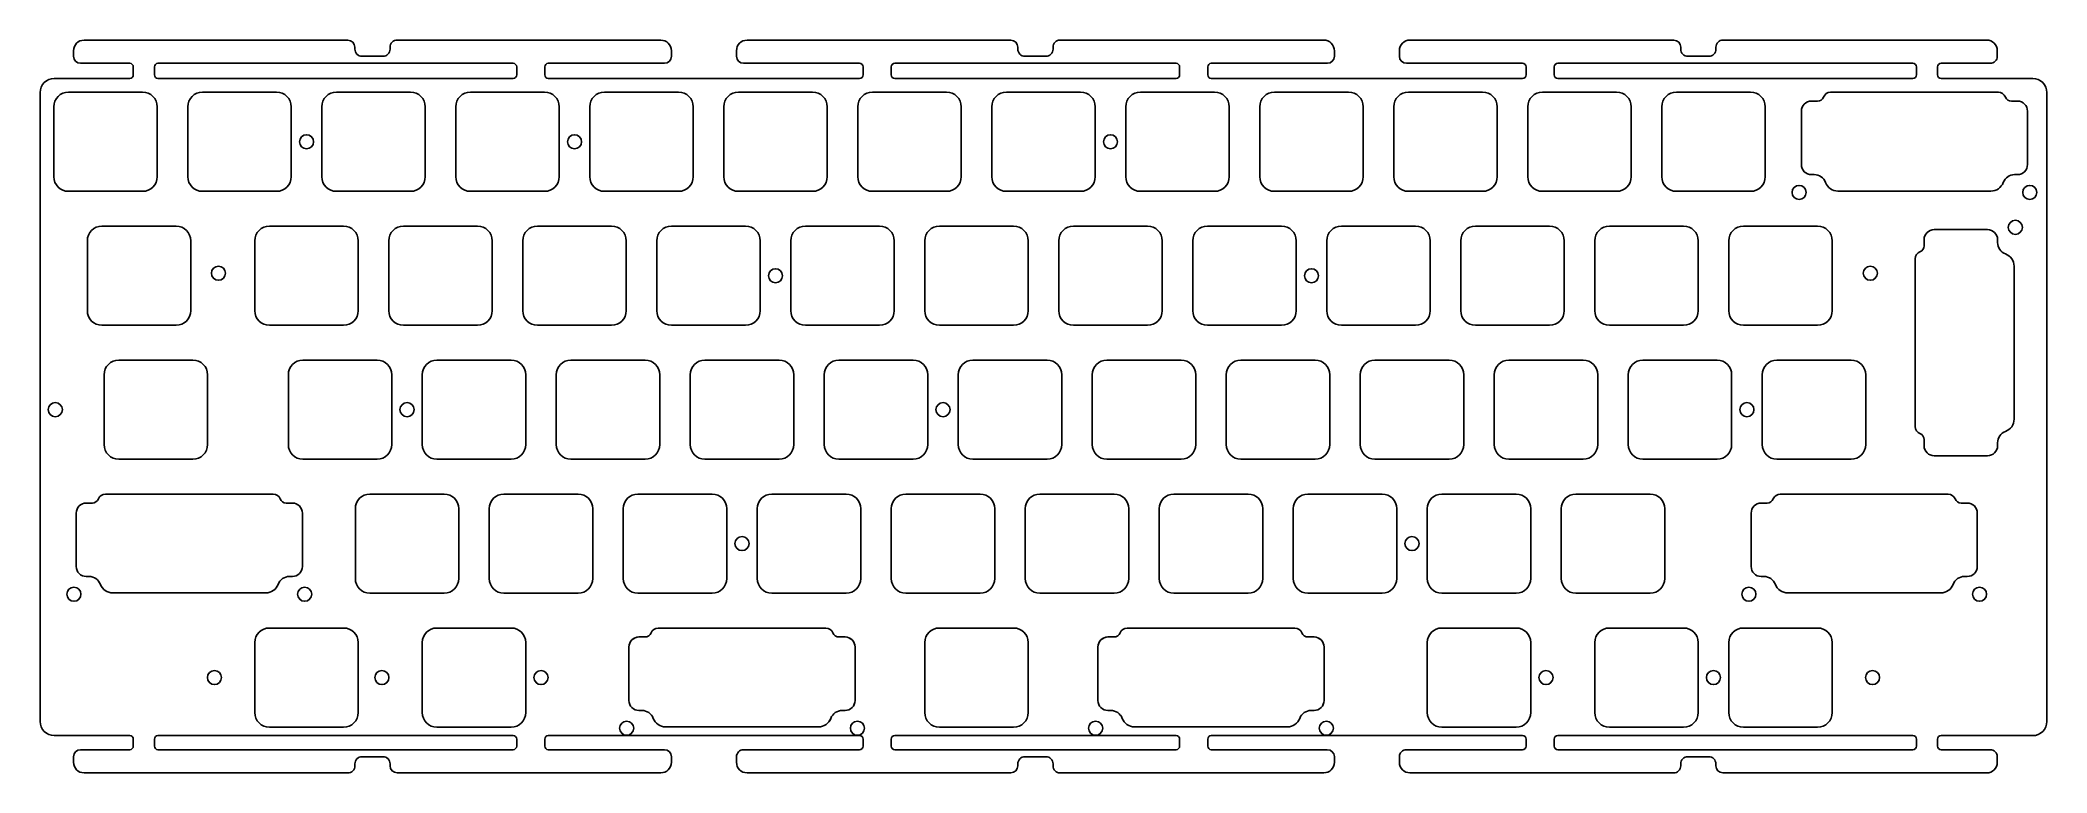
# Model space of a CAD drawing. Header units: millimetres. Extents: x -9 to 276, y -90 to 14.
import ezdxf

# ---------------------------------------------------------------- set-up
doc = ezdxf.new("R2010")
doc.units = ezdxf.units.MM
doc.layers.add('BLACK', color=7, linetype='CONTINUOUS')
doc.layers.add('Edge.Cuts', color=53, linetype='CONTINUOUS')

msp = doc.modelspace()

# ---------------------------------------------------------------- linework, layer by layer
at = {"layer": 'BLACK', "linetype": 'Continuous'}
for p, q in [((34.449869, 14.45), (-3.049999, 14.45)), ((78.949999, 14.45), (41.450004, 14.45)), ((128.701115, 14.45), (91.201251, 14.45)), ((173.201115, 14.45), (135.70125, 14.45)), ((222.952515, 14.45), (185.4525, 14.45)), ((267.452515, 14.45), (229.956413, 14.45)), ((-4.55, 12.949999), (-4.55, 12.150003)), ((35.450004, 13.15), (35.450004, 13.458978)), ((39.445279, 12.15), (36.449969, 12.15)), ((40.450004, 13.450023), (40.450004, 13.150023)), ((80.45, 12.150003), (80.45, 12.949999)), ((89.70125, 12.949999), (89.70125, 12.150003)), ((129.70125, 13.15), (129.70125, 13.458978)), ((133.696525, 12.15), (130.701215, 12.15)), ((134.70125, 13.450023), (134.70125, 13.150023)), ((174.70125, 12.150023), (174.70125, 12.938833)), ((183.9525, 12.950023), (183.9525, 12.146023)), ((223.95265, 13.15), (223.95265, 13.458978)), ((227.947925, 12.15), (224.952615, 12.15)), ((228.95265, 13.450023), (228.95265, 13.150023)), ((268.9525, 12.150123), (268.9525, 12.95)), ((3.45, 9), (-7.300002, 9)), ((-3.549997, 11.15), (3.45, 11.15)), ((3.95, 10.65), (3.95, 9.5)), ((6.95, 10.65), (6.95, 9.5)), ((57.95, 11.15), (7.45, 11.15)), ((7.45, 9), (57.95, 9)), ((58.45, 9.5), (58.45, 10.65)), ((62.45, 9.5), (62.45, 10.65)), ((62.95, 11.15), (79.449997, 11.15)), ((107.20125, 9), (62.95, 9)), ((90.701253, 11.15), (107.20125, 11.15)), ((107.70125, 10.65), (107.70125, 9.5)), ((111.70125, 10.65), (111.70125, 9.5)), ((152.20125, 11.15), (112.20125, 11.15)), ((112.20125, 9), (152.20125, 9)), ((152.70125, 9.5), (152.70125, 10.65)), ((156.70125, 9.5), (156.70125, 10.65)), ((157.20125, 11.15), (173.705905, 11.15)), ((201.4525, 9), (157.20125, 9)), ((184.952515, 11.15), (201.4525, 11.15)), ((201.9525, 10.65), (201.9525, 9.5)), ((205.9525, 10.65), (205.9525, 9.5)), ((256.9525, 11.15), (206.4525, 11.15)), ((206.4525, 9), (256.9525, 9)), ((257.4525, 9.5), (257.4525, 10.65)), ((260.4525, 9.5), (260.4525, 10.65)), ((260.9525, 11.15), (267.94137, 11.15)), ((274.000015, 9), (260.9525, 9)), ((-9.3, 7.000001), (-9.3, -82.449997)), ((5.275, 7.05), (-5.275001, 7.05)), ((24.325, 7.05), (13.775, 7.05)), ((43.375, 7.05), (32.825, 7.05)), ((62.425, 7.05), (51.875, 7.05)), ((81.475, 7.05), (70.925, 7.05)), ((100.525, 7.05), (89.975, 7.05)), ((119.575, 7.05), (109.025, 7.05)), ((138.625, 7.05), (128.075, 7.05)), ((157.675, 7.05), (147.125, 7.05)), ((176.725, 7.05), (166.175, 7.05)), ((195.775, 7.05), (185.225, 7.05)), ((214.825, 7.05), (204.275, 7.05)), ((233.875, 7.05), (223.325, 7.05)), ((276, -82.449877), (276, 7)), ((-7.35, 4.975001), (-7.35, -4.975001)), ((7.35, 4.975), (7.35, -4.975)), ((11.7, 4.975), (11.7, -4.975)), ((26.4, 4.975), (26.4, -4.975)), ((30.75, 4.975), (30.75, -4.975)), ((45.45, 4.975), (45.45, -4.975)), ((49.8, 4.975), (49.8, -4.975)), ((64.5, 4.975), (64.5, -4.975)), ((68.85, 4.975), (68.85, -4.975)), ((83.55, 4.975), (83.55, -4.975)), ((87.9, 4.975), (87.9, -4.975)), ((102.6, 4.975), (102.6, -4.975)), ((106.95, 4.975), (106.95, -4.975)), ((121.65, 4.975), (121.65, -4.975)), ((126, 4.975), (126, -4.975)), ((140.7, 4.975), (140.7, -4.975)), ((145.05, 4.975), (145.05, -4.975)), ((159.75, 4.975), (159.75, -4.975)), ((164.1, 4.975), (164.1, -4.975)), ((178.8, 4.975), (178.8, -4.975)), ((183.15, 4.975), (183.15, -4.975)), ((197.85, 4.975), (197.85, -4.975)), ((202.2, 4.975), (202.2, -4.975)), ((216.9, 4.975), (216.9, -4.975)), ((221.25, 4.975), (221.25, -4.975)), ((235.95, 4.975), (235.95, -4.975)), ((5.275, -7.05), (-5.275001, -7.05)), ((24.325, -7.05), (13.775, -7.05)), ((43.375, -7.05), (32.825, -7.05)), ((62.425, -7.05), (51.875, -7.05)), ((81.475, -7.05), (70.925, -7.05)), ((100.525, -7.05), (89.975, -7.05)), ((119.575, -7.05), (109.025, -7.05)), ((138.625, -7.05), (128.075, -7.05)), ((157.675, -7.05), (147.125, -7.05)), ((176.725, -7.05), (166.175, -7.05)), ((195.775, -7.05), (185.225, -7.05)), ((214.825, -7.05), (204.275, -7.05)), ((233.875, -7.05), (223.325, -7.05)), ((-2.587499, -14.074999), (-2.587499, -24.025001)), ((10.0375, -12), (-0.5125, -12)), ((12.1125, -14.075), (12.112501, -14.075)), ((12.112501, -14.075), (12.112501, -24.025)), ((21.225, -14.075), (21.225, -24.025)), ((33.85, -12), (23.3, -12)), ((35.925, -14.075), (35.925, -24.025)), ((40.275, -14.075), (40.275, -24.025)), ((52.9, -12), (42.35, -12)), ((54.975, -14.075), (54.975, -24.025)), ((59.325, -14.075), (59.325, -24.025)), ((71.95, -12), (61.4, -12)), ((74.025, -14.075), (74.025, -24.025)), ((78.375, -14.075), (78.375, -24.025)), ((91, -12), (80.45, -12)), ((93.075, -14.075), (93.075, -24.025)), ((97.425, -14.075), (97.425, -24.025)), ((110.05, -12), (99.5, -12)), ((112.125, -14.075), (112.125, -24.025)), ((116.475, -14.075), (116.475, -24.025)), ((129.1, -12), (118.55, -12)), ((131.175, -14.075), (131.175, -24.025)), ((135.525, -14.075), (135.525, -24.025)), ((148.15, -12), (137.6, -12)), ((150.225, -14.075), (150.225, -24.025)), ((154.575, -14.075), (154.575, -24.025)), ((167.2, -12), (156.65, -12)), ((169.275, -14.075), (169.275, -24.025)), ((173.625, -14.075), (173.625, -24.025)), ((186.25, -12), (175.7, -12)), ((188.325, -14.075), (188.325, -24.025)), ((192.675, -14.075), (192.675, -24.025)), ((205.3, -12), (194.75, -12)), ((207.375, -14.075), (207.375, -24.025)), ((211.725, -14.075), (211.725, -24.025)), ((224.35, -12), (213.8, -12)), ((226.425, -14.075), (226.425, -24.025)), ((230.775, -14.075), (230.775, -24.025)), ((243.4, -12), (232.85, -12)), ((245.475, -14.075), (245.475, -24.025)), ((10.0375, -26.1), (-0.5125, -26.1)), ((33.85, -26.1), (23.3, -26.1)), ((52.9, -26.1), (42.35, -26.1)), ((71.95, -26.1), (61.4, -26.1)), ((91, -26.1), (80.45, -26.1)), ((110.05, -26.1), (99.5, -26.1)), ((129.1, -26.1), (118.55, -26.1)), ((148.15, -26.1), (137.6, -26.1)), ((167.2, -26.1), (156.65, -26.1)), ((186.25, -26.1), (175.7, -26.1)), ((205.3, -26.1), (194.75, -26.1)), ((224.35, -26.1), (213.8, -26.1)), ((243.4, -26.1), (232.85, -26.1)), ((12.41875, -31.05), (1.868749, -31.05)), ((38.6125, -31.05), (28.0625, -31.05)), ((57.6625, -31.05), (47.1125, -31.05)), ((76.7125, -31.05), (66.1625, -31.05)), ((95.7625, -31.05), (85.2125, -31.05)), ((114.8125, -31.05), (104.2625, -31.05)), ((133.8625, -31.05), (123.3125, -31.05)), ((152.9125, -31.05), (142.3625, -31.05)), ((171.9625, -31.05), (161.4125, -31.05)), ((191.0125, -31.05), (180.4625, -31.05)), ((210.0625, -31.05), (199.5125, -31.05)), ((229.1125, -31.05), (218.5625, -31.05)), ((-0.20625, -33.125), (-0.20625, -43.075001)), ((14.49375, -33.125), (14.49375, -43.075)), ((25.9875, -33.125), (25.9875, -43.075)), ((40.6875, -33.125), (40.6875, -43.075)), ((45.0375, -33.125), (45.0375, -43.075)), ((59.7375, -33.125), (59.7375, -43.075)), ((64.0875, -33.125), (64.0875, -43.075)), ((78.7875, -33.125), (78.7875, -43.075)), ((83.1375, -33.125), (83.1375, -43.075)), ((97.8375, -33.125), (97.8375, -43.075)), ((102.1875, -33.125), (102.1875, -43.075)), ((116.8875, -33.125), (116.8875, -43.075)), ((121.2375, -33.125), (121.2375, -43.075)), ((135.9375, -33.125), (135.9375, -43.075)), ((140.2875, -33.125), (140.2875, -43.075)), ((154.9875, -33.125), (154.9875, -43.075)), ((159.3375, -33.125), (159.3375, -43.075)), ((174.0375, -33.125), (174.0375, -43.075)), ((178.3875, -33.125), (178.3875, -43.075)), ((193.0875, -33.125), (193.0875, -43.075)), ((197.4375, -33.125), (197.4375, -43.075)), ((212.1375, -33.125), (212.1375, -43.075)), ((216.4875, -33.125), (216.4875, -43.075)), ((231.1875, -33.125), (231.1875, -43.075)), ((12.41875, -45.15), (1.86875, -45.15)), ((38.6125, -45.15), (28.0625, -45.15)), ((57.6625, -45.15), (47.1125, -45.15)), ((76.7125, -45.15), (66.1625, -45.15)), ((95.7625, -45.15), (85.2125, -45.15)), ((114.8125, -45.15), (104.2625, -45.15)), ((133.8625, -45.15), (123.3125, -45.15)), ((152.9125, -45.15), (142.3625, -45.15)), ((171.9625, -45.15), (161.4125, -45.15)), ((191.0125, -45.15), (180.4625, -45.15)), ((210.0625, -45.15), (199.5125, -45.15)), ((229.1125, -45.15), (218.5625, -45.15)), ((48.1375, -50.1), (37.5875, -50.1)), ((67.1875, -50.1), (56.6375, -50.1)), ((86.2375, -50.1), (75.6875, -50.1)), ((105.2875, -50.1), (94.7375, -50.1)), ((124.3375, -50.1), (113.7875, -50.1)), ((143.3875, -50.1), (132.8375, -50.1)), ((162.4375, -50.1), (151.8875, -50.1)), ((181.4875, -50.1), (170.9375, -50.1)), ((200.5375, -50.1), (189.9875, -50.1)), ((219.5875, -50.1), (209.0375, -50.1)), ((35.5125, -52.175), (35.5125, -62.125)), ((50.2125, -52.175), (50.2125, -62.125)), ((54.5625, -52.175), (54.5625, -62.125)), ((69.2625, -52.175), (69.2625, -62.125)), ((73.6125, -52.175), (73.6125, -62.125)), ((88.3125, -52.175), (88.3125, -62.125)), ((92.6625, -52.175), (92.6625, -62.125)), ((107.3625, -52.175), (107.3625, -62.125)), ((111.7125, -52.175), (111.7125, -62.125)), ((126.4125, -52.175), (126.4125, -62.125)), ((130.7625, -52.175), (130.7625, -62.125)), ((145.4625, -52.175), (145.4625, -62.125)), ((149.8125, -52.175), (149.8125, -62.125)), ((164.5125, -52.175), (164.5125, -62.125)), ((168.8625, -52.175), (168.8625, -62.125)), ((183.5625, -52.175), (183.5625, -62.125)), ((187.9125, -52.175), (187.9125, -62.125)), ((202.6125, -52.175), (202.6125, -62.125)), ((206.9625, -52.175), (206.9625, -62.125)), ((221.6625, -52.175), (221.6625, -62.125)), ((48.1375, -64.2), (37.5875, -64.2)), ((67.1875, -64.2), (56.6375, -64.2)), ((86.2375, -64.2), (75.6875, -64.2)), ((105.2875, -64.2), (94.7375, -64.2)), ((124.3375, -64.2), (113.7875, -64.2)), ((143.3875, -64.2), (132.8375, -64.2)), ((162.4375, -64.2), (151.8875, -64.2)), ((181.4875, -64.2), (170.9375, -64.2)), ((200.5375, -64.2), (189.9875, -64.2)), ((219.5875, -64.2), (209.0375, -64.2)), ((-7.299998, -84.45), (3.45, -84.45)), ((3.95, -84.95), (3.95, -85.95)), ((6.95, -84.95), (6.95, -85.95)), ((57.95, -84.45), (7.45, -84.45)), ((58.45, -85.95), (58.45, -84.95)), ((62.45, -85.95), (62.45, -84.95)), ((62.95, -84.45), (107.20125, -84.45)), ((107.70125, -84.95), (107.70125, -85.95)), ((111.70125, -84.95), (111.70125, -85.95)), ((152.20125, -84.45), (112.20125, -84.45)), ((152.70125, -85.95), (152.70125, -84.95)), ((156.70125, -85.95), (156.70125, -84.95)), ((157.20125, -84.45), (201.4525, -84.45)), ((201.9525, -84.95), (201.9525, -85.95)), ((205.9525, -84.95), (205.9525, -85.95)), ((256.9525, -84.45), (206.4525, -84.45)), ((257.4525, -85.95), (257.4525, -84.95)), ((260.4525, -85.95), (260.4525, -84.95)), ((260.9525, -84.45), (273.984295, -84.45)), ((-4.55, -87.450003), (-4.55, -88.249999)), ((3.45, -86.45), (-3.549997, -86.45)), ((7.45, -86.45), (57.95, -86.45)), ((36.454593, -87.45), (39.449903, -87.45)), ((79.45, -86.45), (62.95, -86.45)), ((80.45, -88.249999), (80.45, -87.449998)), ((89.70125, -87.449999), (89.70125, -88.249999)), ((107.20125, -86.45), (90.70125, -86.45)), ((112.20125, -86.45), (152.20125, -86.45)), ((130.70125, -87.45), (133.701215, -87.45)), ((173.701115, -86.45), (157.20125, -86.45)), ((174.70125, -88.249977), (174.70125, -87.440912)), ((183.9525, -87.449977), (183.9525, -88.254559)), ((201.4525, -86.45), (184.9525, -86.45)), ((206.4525, -86.45), (256.9525, -86.45)), ((224.946095, -87.45), (227.941405, -87.45)), ((267.952515, -86.45), (260.9525, -86.45)), ((268.9525, -88.249877), (268.9525, -87.45)), ((-3.049999, -89.75), (34.454562, -89.75)), ((35.449868, -88.750023), (35.449868, -88.450023)), ((40.449868, -88.45), (40.449868, -88.758978)), ((41.450003, -89.75), (78.949999, -89.75)), ((91.201251, -89.75), (128.705905, -89.75)), ((129.70125, -88.749977), (129.70125, -88.449977)), ((134.70125, -88.459242), (134.70125, -88.75)), ((135.701215, -89.75), (173.206959, -89.75)), ((185.452515, -89.75), (222.94137, -89.75)), ((223.94137, -88.750023), (223.94137, -88.450023)), ((228.94137, -88.45), (228.94137, -88.758978)), ((229.941505, -89.75), (267.438888, -89.75))]:
    msp.add_line(p, q, dxfattribs=at)
at = {"layer": 'BLACK'}
for centre in [(28.575, 0), (66.675, 0), (142.875, 0), (16.04875, -18.7), (95.25, -19.05), (171.45, -19.05), (250.9012, -18.7), (-7.14375, -38.1), (42.8625, -38.1), (119.0625, -38.1), (90.4875, -57.15), (185.7375, -57.15)]:
    msp.add_circle(centre, 1, dxfattribs=at)
for centre, radius, start, end in [((-3.049999, 12.949999), 1.500001, 90, 180), ((34.449898, 13.449853), 1.000147, 0.52275407, 90.00166133), ((41.44999, 13.450014), 0.999986, 89.99919785, 179.99948433), ((78.949999, 12.949999), 1.500001, 0, 90), ((91.201251, 12.949999), 1.500001, 90, 180), ((128.701115, 13.449823), 1.000177, 0.52445741, 90), ((135.701215, 13.450023), 0.999965, 89.9979946, 180), ((173.201115, 12.949823), 1.500177, 359.58025821, 90), ((185.452415, 12.950023), 1.499915, 89.99675319, 180), ((222.952544, 13.449853), 1.000147, 0.52275407, 90.00166133), ((229.952636, 13.450014), 0.999986, 89.99919785, 179.99948433), ((267.452515, 12.950023), 1.499977, 359.99912146, 90), ((-3.549997, 12.150003), 1.000003, 180, 270), ((36.449926, 13.149922), 0.999922, 179.99553058, 270.00246391), ((39.449971, 13.150022), 1.000033, 269.73117609, 0.00005729), ((79.449997, 12.150003), 1.000003, 270, 0), ((90.701253, 12.150003), 1.000003, 180, 270), ((130.701215, 13.149923), 0.999923, 179.99558807, 270), ((133.701215, 13.150023), 1.000035, 269.73129094, 0), ((173.701215, 12.150023), 1.000035, 270.26870906, 0), ((184.952515, 12.150023), 1.000023, 180.22917846, 270), ((224.952572, 13.149922), 0.999922, 179.99553058, 270.00246391), ((227.952617, 13.150022), 1.000033, 269.73117609, 0.00005729), ((267.952315, 12.150123), 1.000185, 269.37299985, 0), ((-7.300001, 7.000001), 1.999999, 90.00002865, 180), ((3.449972, 10.649985), 0.500015, 0.00171878, 89.99679153), ((3.449972, 9.499985), 0.500028, 270.00320866, 0.00171878), ((7.449972, 9.499985), 0.499985, 179.99828103, 270.00320866), ((7.449972, 10.649985), 0.499972, 89.99679153, 179.99828103), ((57.949972, 10.649985), 0.500015, 0.00171878, 89.99679153), ((57.949972, 9.499985), 0.500028, 270.00320866, 0.00171878), ((62.949972, 9.499985), 0.499985, 179.99828103, 270.00320866), ((62.949972, 10.649985), 0.499972, 89.99679153, 179.99828103), ((107.201272, 10.649985), 0.500015, 0.00171895, 90.00252094), ((107.201272, 9.499985), 0.499978, 269.99747891, 0.00171895), ((112.201272, 10.649985), 0.500022, 90.00252094, 179.9982812), ((112.201272, 9.499985), 0.499985, 179.9982812, 269.99747891), ((152.201272, 10.649985), 0.500015, 0.00171895, 90.00252094), ((152.201272, 9.499985), 0.499978, 269.99747891, 0.00171895), ((157.201272, 10.649985), 0.500022, 90.00252094, 179.9982812), ((157.201272, 9.499985), 0.499985, 179.9982812, 269.99747891), ((201.452472, 10.649985), 0.500015, 0.00171878, 89.99679153), ((201.452472, 9.499985), 0.500028, 270.00320866, 0.00171878), ((206.452472, 9.499985), 0.499985, 179.99828103, 270.00320866), ((206.452472, 10.649985), 0.499972, 89.99679153, 179.99828103), ((256.952472, 10.649985), 0.500015, 0.00171878, 89.99679153), ((256.952472, 9.499985), 0.500028, 270.00320866, 0.00171878), ((260.952472, 9.499985), 0.499985, 179.99828103, 270.00320866), ((260.952472, 10.649985), 0.499972, 89.99679153, 179.99828103), ((274.000015, 7.000023), 1.999977, 359.99934109, 90), ((-5.275001, 4.975001), 2.074999, 90, 180), ((5.275, 4.975), 2.075, 0, 90), ((13.775, 4.975), 2.075, 90, 180), ((24.325, 4.975), 2.075, 0, 90), ((32.825, 4.975), 2.075, 90, 180), ((43.375, 4.975), 2.075, 0, 90), ((51.875, 4.975), 2.075, 90, 180), ((62.425, 4.975), 2.075, 0, 90), ((70.925, 4.975), 2.075, 90, 180), ((81.475, 4.975), 2.075, 0, 90), ((89.975, 4.975), 2.075, 90, 180), ((100.525, 4.975), 2.075, 0, 90), ((109.025, 4.975), 2.075, 90, 180), ((119.575, 4.975), 2.075, 0, 90), ((128.075, 4.975), 2.075, 90, 180), ((138.625, 4.975), 2.075, 0, 90), ((147.125, 4.975), 2.075, 90, 180), ((157.675, 4.975), 2.075, 0, 90), ((166.175, 4.975), 2.075, 90, 180), ((176.725, 4.975), 2.075, 0, 90), ((185.225, 4.975), 2.075, 90, 180), ((195.775, 4.975), 2.075, 0, 90), ((204.275, 4.975), 2.075, 90, 180), ((214.825, 4.975), 2.075, 0, 90), ((223.325, 4.975), 2.075, 90, 180), ((233.875, 4.975), 2.075, 0, 90), ((-5.275001, -4.975001), 2.074999, 180, 270), ((5.275, -4.975), 2.075, 270, 0), ((13.775, -4.975), 2.075, 180, 270), ((24.325, -4.975), 2.075, 270, 0), ((32.825, -4.975), 2.075, 180, 270), ((43.375, -4.975), 2.075, 270, 0), ((51.875, -4.975), 2.075, 180, 270), ((62.425, -4.975), 2.075, 270, 0), ((70.925, -4.975), 2.075, 180, 270), ((81.475, -4.975), 2.075, 270, 0), ((89.975, -4.975), 2.075, 180, 270), ((100.525, -4.975), 2.075, 270, 0), ((109.025, -4.975), 2.075, 180, 270), ((119.575, -4.975), 2.075, 270, 0), ((128.075, -4.975), 2.075, 180, 270), ((138.625, -4.975), 2.075, 270, 0), ((147.125, -4.975), 2.075, 180, 270), ((157.675, -4.975), 2.075, 270, 0), ((166.175, -4.975), 2.075, 180, 270), ((176.725, -4.975), 2.075, 270, 0), ((185.225, -4.975), 2.075, 180, 270), ((195.775, -4.975), 2.075, 270, 0), ((204.275, -4.975), 2.075, 180, 270), ((214.825, -4.975), 2.075, 270, 0), ((223.325, -4.975), 2.075, 180, 270), ((233.875, -4.975), 2.075, 270, 0), ((-0.5125, -14.074999), 2.074999, 90, 180), ((10.0375, -14.075), 2.075, 0, 90), ((23.3, -14.075), 2.075, 90, 180), ((33.85, -14.075), 2.075, 0, 90), ((42.35, -14.075), 2.075, 90, 180), ((52.9, -14.075), 2.075, 0, 90), ((61.4, -14.075), 2.075, 90, 180), ((71.95, -14.075), 2.075, 0, 90), ((80.45, -14.075), 2.075, 90, 180), ((91, -14.075), 2.075, 0, 90), ((99.5, -14.075), 2.075, 90, 180), ((110.05, -14.075), 2.075, 0, 90), ((118.55, -14.075), 2.075, 90, 180), ((129.1, -14.075), 2.075, 0, 90), ((137.6, -14.075), 2.075, 90, 180), ((148.15, -14.075), 2.075, 0, 90), ((156.65, -14.075), 2.075, 90, 180), ((167.2, -14.075), 2.075, 0, 90), ((175.7, -14.075), 2.075, 90, 180), ((186.25, -14.075), 2.075, 0, 90), ((194.75, -14.075), 2.075, 90, 180), ((205.3, -14.075), 2.075, 0, 90), ((213.8, -14.075), 2.075, 90, 180), ((224.35, -14.075), 2.075, 0, 90), ((232.85, -14.075), 2.075, 90, 180), ((243.4, -14.075), 2.075, 0, 90), ((-0.5125, -24.025001), 2.074999, 180, 270), ((10.0375, -24.025), 2.075001, 270, 0), ((23.3, -24.025), 2.075, 180, 270), ((33.85, -24.025), 2.075, 270, 0), ((42.35, -24.025), 2.075, 180, 270), ((52.9, -24.025), 2.075, 270, 0), ((61.4, -24.025), 2.075, 180, 270), ((71.95, -24.025), 2.075, 270, 0), ((80.45, -24.025), 2.075, 180, 270), ((91, -24.025), 2.075, 270, 0), ((99.5, -24.025), 2.075, 180, 270), ((110.05, -24.025), 2.075, 270, 0), ((118.55, -24.025), 2.075, 180, 270), ((129.1, -24.025), 2.075, 270, 0), ((137.6, -24.025), 2.075, 180, 270), ((148.15, -24.025), 2.075, 270, 0), ((156.65, -24.025), 2.075, 180, 270), ((167.2, -24.025), 2.075, 270, 0), ((175.7, -24.025), 2.075, 180, 270), ((186.25, -24.025), 2.075, 270, 0), ((194.75, -24.025), 2.075, 180, 270), ((205.3, -24.025), 2.075, 270, 0), ((213.8, -24.025), 2.075, 180, 270), ((224.35, -24.025), 2.075, 270, 0), ((232.85, -24.025), 2.075, 180, 270), ((243.4, -24.025), 2.075, 270, 0), ((1.868754, -33.125004), 2.075004, 90.00013806, 179.99988955), ((12.41875, -33.125), 2.075, 0, 90), ((28.0625, -33.125), 2.075, 90, 180), ((38.6125, -33.125), 2.075, 0, 90), ((47.1125, -33.125), 2.075, 90, 180), ((57.6625, -33.125), 2.075, 0, 90), ((66.1625, -33.125), 2.075, 90, 180), ((76.7125, -33.125), 2.075, 0, 90), ((85.2125, -33.125), 2.075, 90, 180), ((95.7625, -33.125), 2.075, 0, 90), ((104.2625, -33.125), 2.075, 90, 180), ((114.8125, -33.125), 2.075, 0, 90), ((123.3125, -33.125), 2.075, 90, 180), ((133.8625, -33.125), 2.075, 0, 90), ((142.3625, -33.125), 2.075, 90, 180), ((152.9125, -33.125), 2.075, 0, 90), ((161.4125, -33.125), 2.075, 90, 180), ((171.9625, -33.125), 2.075, 0, 90), ((180.4625, -33.125), 2.075, 90, 180), ((191.0125, -33.125), 2.075, 0, 90), ((199.5125, -33.125), 2.075, 90, 180), ((210.0625, -33.125), 2.075, 0, 90), ((218.5625, -33.125), 2.075, 90, 180), ((229.1125, -33.125), 2.075, 0, 90), ((1.868752, -43.074998), 2.075002, 180.00008284, 269.99994478), ((12.41875, -43.075), 2.075, 270, 0), ((28.0625, -43.075), 2.075, 180, 270), ((38.6125, -43.075), 2.075, 270, 0), ((47.1125, -43.075), 2.075, 180, 270), ((57.6625, -43.075), 2.075, 270, 0), ((66.1625, -43.075), 2.075, 180, 270), ((76.7125, -43.075), 2.075, 270, 0), ((85.2125, -43.075), 2.075, 180, 270), ((95.7625, -43.075), 2.075, 270, 0), ((104.2625, -43.075), 2.075, 180, 270), ((114.8125, -43.075), 2.075, 270, 0), ((123.3125, -43.075), 2.075, 180, 270), ((133.8625, -43.075), 2.075, 270, 0), ((142.3625, -43.075), 2.075, 180, 270), ((152.9125, -43.075), 2.075, 270, 0), ((161.4125, -43.075), 2.075, 180, 270), ((171.9625, -43.075), 2.075, 270, 0), ((180.4625, -43.075), 2.075, 180, 270), ((191.0125, -43.075), 2.075, 270, 0), ((199.5125, -43.075), 2.075, 180, 270), ((210.0625, -43.075), 2.075, 270, 0), ((218.5625, -43.075), 2.075, 180, 270), ((229.1125, -43.075), 2.075, 270, 0), ((37.5875, -52.175), 2.075, 90, 180), ((48.1375, -52.175), 2.075, 0, 90), ((56.6375, -52.175), 2.075, 90, 180), ((67.1875, -52.175), 2.075, 0, 90), ((75.6875, -52.175), 2.075, 90, 180), ((86.2375, -52.175), 2.075, 0, 90), ((94.7375, -52.175), 2.075, 90, 180), ((105.2875, -52.175), 2.075, 0, 90), ((113.7875, -52.175), 2.075, 90, 180), ((124.3375, -52.175), 2.075, 0, 90), ((132.8375, -52.175), 2.075, 90, 180), ((143.3875, -52.175), 2.075, 0, 90), ((151.8875, -52.175), 2.075, 90, 180), ((162.4375, -52.175), 2.075, 0, 90), ((170.9375, -52.175), 2.075, 90, 180), ((181.4875, -52.175), 2.075, 0, 90), ((189.9875, -52.175), 2.075, 90, 180), ((200.5375, -52.175), 2.075, 0, 90), ((209.0375, -52.175), 2.075, 90, 180), ((219.5875, -52.175), 2.075, 0, 90), ((37.5875, -62.125), 2.075, 180, 270), ((48.1375, -62.125), 2.075, 270, 0), ((56.6375, -62.125), 2.075, 180, 270), ((67.1875, -62.125), 2.075, 270, 0), ((75.6875, -62.125), 2.075, 180, 270), ((86.2375, -62.125), 2.075, 270, 0), ((94.7375, -62.125), 2.075, 180, 270), ((105.2875, -62.125), 2.075, 270, 0), ((113.7875, -62.125), 2.075, 180, 270), ((124.3375, -62.125), 2.075, 270, 0), ((132.8375, -62.125), 2.075, 180, 270), ((143.3875, -62.125), 2.075, 270, 0), ((151.8875, -62.125), 2.075, 180, 270), ((162.4375, -62.125), 2.075, 270, 0), ((170.9375, -62.125), 2.075, 180, 270), ((181.4875, -62.125), 2.075, 270, 0), ((189.9875, -62.125), 2.075, 180, 270), ((200.5375, -62.125), 2.075, 270, 0), ((209.0375, -62.125), 2.075, 180, 270), ((219.5875, -62.125), 2.075, 270, 0), ((-7.299998, -82.449998), 2.000002, 179.99997135, 270), ((273.999815, -82.449877), 2.000185, 269.55542102, 0), ((3.449972, -84.950015), 0.500015, 0.00171878, 89.99679153), ((7.449972, -84.950015), 0.499972, 89.99679153, 179.99828103), ((57.949972, -84.950015), 0.500015, 0.00171878, 89.99679153), ((62.949972, -84.950015), 0.499972, 89.99679153, 179.99828103), ((107.201272, -84.950015), 0.500015, 0.00171895, 90.00252094), ((112.201272, -84.950015), 0.500022, 90.00252094, 179.9982812), ((152.201272, -84.950015), 0.500015, 0.00171895, 90.00252094), ((157.201272, -84.950015), 0.500022, 90.00252094, 179.9982812), ((201.452472, -84.950015), 0.500015, 0.00171878, 89.99679153), ((206.452472, -84.950015), 0.499972, 89.99679153, 179.99828103), ((256.952472, -84.950015), 0.500015, 0.00171878, 89.99679153), ((260.952472, -84.950015), 0.499972, 89.99679153, 179.99828103), ((-3.549997, -87.450003), 1.000003, 90, 180), ((-3.049999, -88.249999), 1.500001, 180, 270), ((3.449972, -85.950015), 0.500028, 270.00320866, 0.00171878), ((7.449972, -85.950015), 0.499985, 179.99828103, 270.00320866), ((36.449901, -88.450022), 1.000033, 89.73117609, 180.00005729), ((39.449946, -88.449922), 0.999922, 359.99553058, 90.00246391), ((57.949972, -85.950015), 0.500028, 270.00320866, 0.00171878), ((62.949972, -85.950015), 0.499985, 179.99828103, 270.00320866), ((78.949999, -88.249999), 1.500001, 270, 0), ((79.450001, -87.449999), 0.999999, 0.0000573, 90.0000573), ((90.701249, -87.449999), 0.999999, 89.9999427, 180), ((91.201251, -88.249999), 1.500001, 180, 270), ((107.201272, -85.950015), 0.499978, 269.99747891, 0.00171895), ((112.201272, -85.950015), 0.499985, 179.9982812, 269.99747891), ((130.701215, -88.449977), 0.999965, 89.9979946, 180), ((133.701115, -88.450177), 1.000177, 359.48069809, 89.99427144), ((152.201272, -85.950015), 0.499978, 269.99747891, 0.00171895), ((157.201272, -85.950015), 0.499985, 179.9982812, 269.99747891), ((173.201215, -88.249977), 1.500035, 270.2194002, 0), ((173.701115, -87.450177), 1.000177, 0.53075856, 90), ((185.452515, -88.249977), 1.500023, 180.17501721, 270), ((184.952415, -87.449977), 0.999915, 89.99512975, 180), ((201.452472, -85.950015), 0.500028, 270.00320866, 0.00171878), ((206.452472, -85.950015), 0.499985, 179.99828103, 270.00320866), ((224.941403, -88.450022), 1.000033, 89.73117609, 180.00005729), ((227.941448, -88.449922), 0.999922, 359.99553058, 90.00246391), ((256.952472, -85.950015), 0.500028, 270.00320866, 0.00171878), ((260.952472, -85.950015), 0.499985, 179.99828103, 270.00320866), ((267.452315, -88.249877), 1.500185, 269.48718213, 0), ((267.952515, -87.449977), 0.999977, 359.99868218, 90), ((34.449882, -88.750014), 0.999986, 269.99919785, 359.99948433), ((41.449974, -88.749853), 1.000147, 180.52275407, 270.00166133), ((128.701215, -88.749977), 1.000035, 270.26870906, 0), ((135.701215, -88.750077), 0.999923, 179.99558807, 270), ((222.941384, -88.750014), 0.999986, 269.99919785, 359.99948433), ((229.941476, -88.749853), 1.000147, 180.52275407, 270.00166133)]:
    msp.add_arc(centre, radius, start, end, dxfattribs=at)
at = {"layer": 'Edge.Cuts', "linetype": 'CONTINUOUS'}
for p, q in [((242.52436, 5.77544), (243.38997, 5.77544)), ((245.24718, 7.0276), (269.10242, 7.0276)), ((270.95963, 5.77544), (271.82524, 5.77544)), ((241.09936, -3.25044), (241.09936, 4.35044)), ((273.25024, 4.35044), (273.25024, -3.25044)), ((242.9284, -4.67544), (242.52436, -4.67544)), ((271.82524, -4.67544), (271.4212, -4.67544)), ((268.0503, -7.01191), (246.2993, -7.01191)), ((258.54331, -14.79037), (258.54331, -13.92476)), ((259.96831, -12.49976), (267.56919, -12.49976)), ((268.99419, -13.92476), (268.99419, -14.3288)), ((257.29115, -40.50282), (257.29115, -16.64758)), ((271.33066, -17.6997), (271.33066, -39.4507)), ((248.16875, -31.05), (237.618749, -31.05)), ((235.54375, -33.125), (235.54375, -43.075001)), ((250.24375, -33.125), (250.24375, -43.075)), ((258.54331, -43.22564), (258.54331, -42.36003)), ((248.16875, -45.15), (237.61875, -45.15)), ((267.56919, -44.65064), (259.96831, -44.65064)), ((268.99419, -42.8216), (268.99419, -43.22564)), ((-0.02157, -50.1224), (23.83367, -50.1224)), ((238.10343, -50.1224), (261.95867, -50.1224)), ((-4.16939, -60.40044), (-4.16939, -52.79956)), ((-2.74439, -51.37456), (-1.87878, -51.37456)), ((25.69088, -51.37456), (26.55649, -51.37456)), ((27.98149, -52.79956), (27.98149, -60.40044)), ((233.95561, -60.40044), (233.95561, -52.79956)), ((235.38061, -51.37456), (236.24622, -51.37456)), ((263.81588, -51.37456), (264.68149, -51.37456)), ((266.10649, -52.79956), (266.10649, -60.40044)), ((-2.34035, -61.82544), (-2.74439, -61.82544)), ((26.55649, -61.82544), (26.15245, -61.82544)), ((235.78465, -61.82544), (235.38061, -61.82544)), ((264.68149, -61.82544), (264.27745, -61.82544)), ((22.78155, -64.16191), (1.03055, -64.16191)), ((260.90655, -64.16191), (239.15555, -64.16191)), ((21.225, -71.225), (21.225, -81.175001)), ((21.225, -71.225), (21.225, -81.175001)), ((33.85, -69.15), (23.299999, -69.15)), ((33.85, -69.15), (23.299999, -69.15)), ((35.925, -71.225), (35.925, -81.175)), ((35.925, -71.225), (35.925, -81.175)), ((45.0375, -71.225), (45.0375, -81.175001)), ((45.0375, -71.225), (45.0375, -81.175001)), ((57.6625, -69.15), (47.112499, -69.15)), ((57.6625, -69.15), (47.112499, -69.15)), ((59.7375, -71.225), (59.7375, -81.175)), ((59.7375, -71.225), (59.7375, -81.175)), ((75.83686, -70.42456), (76.70247, -70.42456)), ((75.849012, -70.42456), (76.702575, -70.42456)), ((76.702575, -70.424548), (76.702575, -70.42456)), ((78.55968, -69.1724), (102.41492, -69.1724)), ((78.559875, -69.172411), (78.559875, -69.1724)), ((78.559875, -69.1724), (102.415075, -69.1724)), ((104.27213, -70.42456), (105.13774, -70.42456)), ((104.272275, -70.42456), (105.137875, -70.42456)), ((116.475, -71.225), (116.475, -81.175001)), ((116.475, -71.225), (116.475, -81.175001)), ((129.1, -69.15), (118.549999, -69.15)), ((129.1, -69.15), (118.549999, -69.15)), ((131.175, -71.225), (131.175, -81.175)), ((131.175, -71.225), (131.175, -81.175)), ((142.51186, -70.42456), (143.37747, -70.42456)), ((142.524012, -70.42456), (143.377575, -70.42456)), ((143.377575, -70.424548), (143.377575, -70.42456)), ((145.23468, -69.1724), (169.08992, -69.1724)), ((145.234875, -69.172411), (145.234875, -69.1724)), ((145.234875, -69.1724), (169.090075, -69.1724)), ((170.94713, -70.42456), (171.81274, -70.42456)), ((170.947275, -70.42456), (171.812875, -70.42456)), ((187.9125, -71.225), (187.9125, -81.175001)), ((187.9125, -71.225), (187.9125, -81.175001)), ((200.5375, -69.15), (189.987499, -69.15)), ((200.5375, -69.15), (189.987499, -69.15)), ((202.6125, -71.225), (202.6125, -81.175)), ((202.6125, -71.225), (202.6125, -81.175)), ((211.725, -71.225), (211.725, -81.175001)), ((211.725, -71.225), (211.725, -81.175001)), ((224.35, -69.15), (213.799999, -69.15)), ((224.35, -69.15), (213.799999, -69.15)), ((226.425, -71.225), (226.425, -81.175)), ((226.425, -71.225), (226.425, -81.175)), ((230.775, -71.225), (230.775, -81.175001)), ((230.775, -71.225), (230.775, -81.175001)), ((243.4, -69.15), (232.849999, -69.15)), ((243.4, -69.15), (232.849999, -69.15)), ((245.475, -71.225), (245.475, -81.175)), ((245.475, -71.225), (245.475, -81.175)), ((74.41186, -79.45044), (74.41186, -71.84956)), ((74.411985, -79.45044), (74.411985, -71.8497)), ((106.56274, -71.84956), (106.56274, -79.45044)), ((106.562865, -71.84956), (106.562865, -79.4504)), ((141.08686, -79.45044), (141.08686, -71.84956)), ((141.086985, -79.45044), (141.086985, -71.8497)), ((173.23774, -71.84956), (173.23774, -79.45044)), ((173.237865, -71.84956), (173.237865, -79.4504)), ((76.2409, -80.87544), (75.83686, -80.87544)), ((76.241075, -80.87544), (75.836975, -80.87544)), ((105.13774, -80.87544), (104.7337, -80.87544)), ((105.125958, -80.87544), (104.733825, -80.87544)), ((142.9159, -80.87544), (142.51186, -80.87544)), ((142.916075, -80.87544), (142.511975, -80.87544)), ((171.81274, -80.87544), (171.4087, -80.87544)), ((171.800958, -80.87544), (171.408825, -80.87544)), ((33.85, -83.25), (23.3, -83.25)), ((33.85, -83.25), (23.3, -83.25)), ((57.6625, -83.25), (47.1125, -83.25)), ((57.6625, -83.25), (47.1125, -83.25)), ((101.3628, -83.21191), (79.6118, -83.21191)), ((101.362925, -83.21191), (79.612075, -83.21191)), ((129.1, -83.25), (118.55, -83.25)), ((129.1, -83.25), (118.55, -83.25)), ((168.0378, -83.21191), (146.2868, -83.21191)), ((168.037925, -83.21191), (146.287075, -83.21191)), ((200.5375, -83.25), (189.9875, -83.25)), ((200.5375, -83.25), (189.9875, -83.25)), ((224.35, -83.25), (213.8, -83.25)), ((224.35, -83.25), (213.8, -83.25)), ((243.4, -83.25), (232.85, -83.25)), ((243.4, -83.25), (232.85, -83.25))]:
    msp.add_line(p, q, dxfattribs=at)
at = {"layer": 'Edge.Cuts'}
for centre in [(240.775, -7.2), (273.575, -7.2), (271.51875, -12.175), (233.3625, -38.1), (-4.49375, -64.35), (28.30625, -64.35), (233.63125, -64.35), (266.43125, -64.35), (15.478125, -76.2), (39.290625, -76.2), (61.9125, -76.2), (204.7875, -76.2), (228.6, -76.2), (251.221875, -76.2), (74.0875, -83.4), (106.8875, -83.4), (140.7625, -83.4), (173.5625, -83.4)]:
    msp.add_circle(centre, 1, dxfattribs=at)
for centre, radius, start, end in [((242.52436, 4.35044), 1.425, 90, 180), ((243.38997, 6.70385), 0.928411, -90, -22.02270195), ((245.2472, 5.9526), 1.075006, 90.00106597, 157.97610066), ((269.1024, 5.9526), 1.075, 22.02389934, 89.99893403), ((270.9596, 6.7039), 0.92846, -157.97374324, -89.99814868), ((271.82524, 4.35044), 1.425, 0, 90), ((242.52436, -3.25044), 1.425, -180, -90), ((242.92841, -6.40037), 1.72493, 20.54597615, 90.00033216), ((271.4212, -6.4004), 1.724938, 90, 159.45340178), ((271.8252, -3.2504), 1.42504, -89.99839174, -0.00160826), ((246.29931, -5.13696), 1.87495, -159.45407657, -90.00030559), ((268.0503, -5.137), 1.874943, -90, -20.54506499), ((259.96831, -13.92476), 1.425, 90, 180), ((267.56915, -13.9248), 1.42504, 0.00160826, 89.99839174), ((258.36615, -16.6476), 1.075, 112.02389934, 179.99893403), ((257.61485, -14.7904), 0.92846, -67.97374324, 0.00185132), ((270.71915, -14.3288), 1.724938, -180, -110.54659822), ((269.45575, -17.6997), 1.874943, 0, 69.45493501), ((237.6188, -33.125), 2.07505, 90.00140823, 180), ((248.1688, -33.125), 2.075, 0, 90.00138062), ((269.45571, -39.45069), 1.87495, -69.45407657, -0.00030559), ((258.36615, -40.5028), 1.075006, -179.99893403, -112.02389934), ((257.6149, -42.36003), 0.928411, 0, 67.97729805), ((270.71912, -42.82159), 1.72493, -249.45402385, -179.99966784), ((237.6188, -43.075), 2.075, -179.99997239, -90.00138062), ((248.1688, -43.075), 2.07495, -90.00138062, 0), ((259.96831, -43.22564), 1.425, -180, -90), ((267.56919, -43.22564), 1.425, -90, 0), ((-1.87878, -50.44615), 0.928411, -90, -22.02270195), ((-0.02155, -51.1974), 1.075006, 90.00106597, 157.97610066), ((23.83365, -51.1974), 1.075, 22.02389934, 89.99893403), ((25.69085, -50.4461), 0.92846, -157.97374324, -89.99814868), ((236.24622, -50.44615), 0.928411, -90, -22.02270195), ((238.10345, -51.1974), 1.075006, 90.00106597, 157.97610066), ((261.95865, -51.1974), 1.075, 22.02389934, 89.99893403), ((263.81585, -50.4461), 0.92846, -157.97374324, -89.99814868), ((-2.74439, -52.79956), 1.425, 90, 180), ((26.55649, -52.79956), 1.425, 0, 90), ((235.38061, -52.79956), 1.425, 90, 180), ((264.68149, -52.79956), 1.425, 0, 90), ((-2.74439, -60.40044), 1.425, -180, -90), ((-2.34034, -63.55037), 1.72493, 20.54597615, 90.00033216), ((26.15245, -63.5504), 1.724938, 90, 159.45340178), ((26.55645, -60.4004), 1.42504, -89.99839174, -0.00160826), ((235.38061, -60.40044), 1.425, -180, -90), ((235.78466, -63.55037), 1.72493, 20.54597615, 90.00033216), ((264.27745, -63.5504), 1.724938, 90, 159.45340178), ((264.68145, -60.4004), 1.42504, -89.99839174, -0.00160826), ((1.03056, -62.28696), 1.87495, -159.45407657, -90.00030559), ((22.78155, -62.287), 1.874943, -90, -20.54506499), ((239.15556, -62.28696), 1.87495, -159.45407657, -90.00030559), ((260.90655, -62.287), 1.874943, -90, -20.54506499), ((23.3, -71.225), 2.075, 90.00002761, 180), ((23.3, -71.225), 2.075, 90.00002761, 180), ((33.85, -71.225), 2.075, 0, 90), ((33.85, -71.225), 2.075, 0, 90), ((47.1125, -71.225), 2.075, 90.00002761, 180), ((47.1125, -71.225), 2.075, 90.00002761, 180), ((57.6625, -71.225), 2.075, 0, 90), ((57.6625, -71.225), 2.075, 0, 90), ((75.83686, -71.84956), 1.425, 90, 180), ((75.8371, -71.8496), 1.425115, -270.47891951, -179.99597957), ((76.70247, -69.49615), 0.928411, -90, -22.02270195), ((76.7026, -69.4962), 0.928388, -90.00154288, -22.01995704), ((78.5597, -70.2474), 1.075006, 90.00106597, 157.97610066), ((78.5598, -70.2474), 1.074983, 89.99600256, 157.97560099), ((102.4149, -70.2474), 1.075, 22.02389934, 89.99893403), ((102.415, -70.2474), 1.075, 22.02339581, 89.99600262), ((104.2721, -69.4961), 0.92846, -157.97374324, -89.99814868), ((104.2723, -69.4961), 0.92846, -157.97545325, -90.00154276), ((105.13774, -71.84956), 1.425, 0, 90), ((105.1379, -71.8495), 1.42494, -0.00241256, 90.00100523), ((118.55, -71.225), 2.075, 90.00002761, 180), ((118.55, -71.225), 2.075, 90.00002761, 180), ((129.1, -71.225), 2.075, 0, 90), ((129.1, -71.225), 2.075, 0, 90), ((142.51186, -71.84956), 1.425, 90, 180), ((142.5121, -71.8496), 1.425115, -270.47891951, -179.99597957), ((143.37747, -69.49615), 0.928411, -90, -22.02270195), ((143.3776, -69.4962), 0.928388, -90.00154288, -22.01995704), ((145.2347, -70.2474), 1.075006, 90.00106597, 157.97610066), ((145.2348, -70.2474), 1.074983, 89.99600256, 157.97560099), ((169.0899, -70.2474), 1.075, 22.02389934, 89.99893403), ((169.09, -70.2474), 1.075, 22.02339581, 89.99600262), ((170.9471, -69.4961), 0.92846, -157.97374324, -89.99814868), ((170.9473, -69.4961), 0.92846, -157.97545325, -90.00154276), ((171.81274, -71.84956), 1.425, 0, 90), ((171.8129, -71.8495), 1.42494, -0.00241256, 90.00100523), ((189.9875, -71.225), 2.075, 90.00002761, 180), ((189.9875, -71.225), 2.075, 90.00002761, 180), ((200.5375, -71.225), 2.075, 0, 90), ((200.5375, -71.225), 2.075, 0, 90), ((213.8, -71.225), 2.075, 90.00002761, 180), ((213.8, -71.225), 2.075, 90.00002761, 180), ((224.35, -71.225), 2.075, 0, 90), ((224.35, -71.225), 2.075, 0, 90), ((232.85, -71.225), 2.075, 90.00002761, 180), ((232.85, -71.225), 2.075, 90.00002761, 180), ((243.4, -71.225), 2.075, 0, 90), ((243.4, -71.225), 2.075, 0, 90), ((75.83686, -79.45044), 1.425, -180, -90), ((75.837, -79.4504), 1.42504, -179.99839174, -90.00100516), ((105.1377, -79.4504), 1.425165, -90.47210798, 0), ((105.1377, -79.4504), 1.42504, -89.99839174, -0.00160826), ((142.51186, -79.45044), 1.425, -180, -90), ((142.512, -79.4504), 1.42504, -179.99839174, -90.00100516), ((171.8127, -79.4504), 1.425165, -90.47210798, 0), ((171.8127, -79.4504), 1.42504, -89.99839174, -0.00160826), ((23.3, -81.175), 2.075, -179.99997239, -90), ((23.3, -81.175), 2.075, -179.99997239, -90), ((33.85, -81.175), 2.075, -90, 0), ((33.85, -81.175), 2.075, -90, 0), ((47.1125, -81.175), 2.075, -179.99997239, -90), ((47.1125, -81.175), 2.075, -179.99997239, -90), ((57.6625, -81.175), 2.075, -90, 0), ((57.6625, -81.175), 2.075, -90, 0), ((76.24091, -82.60037), 1.72493, 20.54597615, 90.00033216), ((76.2411, -82.6003), 1.72486, 20.54456057, 90.00083044), ((79.61181, -81.33696), 1.87495, -159.45407657, -90.00030559), ((79.612, -81.3369), 1.87501, -159.45305696, -89.99770818), ((101.3628, -81.337), 1.874943, -90, -20.54506499), ((101.3628, -81.3368), 1.87513, -89.99618055, -20.54944701), ((104.7337, -82.6004), 1.724938, 90, 159.45340178), ((104.7338, -82.6004), 1.724915, 89.99916959, 159.45311033), ((118.55, -81.175), 2.075, -179.99997239, -90), ((118.55, -81.175), 2.075, -179.99997239, -90), ((129.1, -81.175), 2.075, -90, 0), ((129.1, -81.175), 2.075, -90, 0), ((142.91591, -82.60037), 1.72493, 20.54597615, 90.00033216), ((142.9161, -82.6003), 1.72486, 20.54456057, 90.00083044), ((146.28681, -81.33696), 1.87495, -159.45407657, -90.00030559), ((146.287, -81.3369), 1.87501, -159.45305696, -89.99770818), ((168.0378, -81.337), 1.874943, -90, -20.54506499), ((168.0378, -81.3368), 1.87513, -89.99618055, -20.54944701), ((171.4087, -82.6004), 1.724938, 90, 159.45340178), ((171.4088, -82.6004), 1.724915, 89.99916959, 159.45311033), ((189.9875, -81.175), 2.075, -179.99997239, -90), ((189.9875, -81.175), 2.075, -179.99997239, -90), ((200.5375, -81.175), 2.075, -90, 0), ((200.5375, -81.175), 2.075, -90, 0), ((213.8, -81.175), 2.075, -179.99997239, -90), ((213.8, -81.175), 2.075, -179.99997239, -90), ((224.35, -81.175), 2.075, -90, 0), ((224.35, -81.175), 2.075, -90, 0), ((232.85, -81.175), 2.075, -179.99997239, -90), ((232.85, -81.175), 2.075, -179.99997239, -90), ((243.4, -81.175), 2.075, -90, 0), ((243.4, -81.175), 2.075, -90, 0)]:
    msp.add_arc(centre, radius, start, end, dxfattribs=at)

doc.saveas('drawing.dxf')
